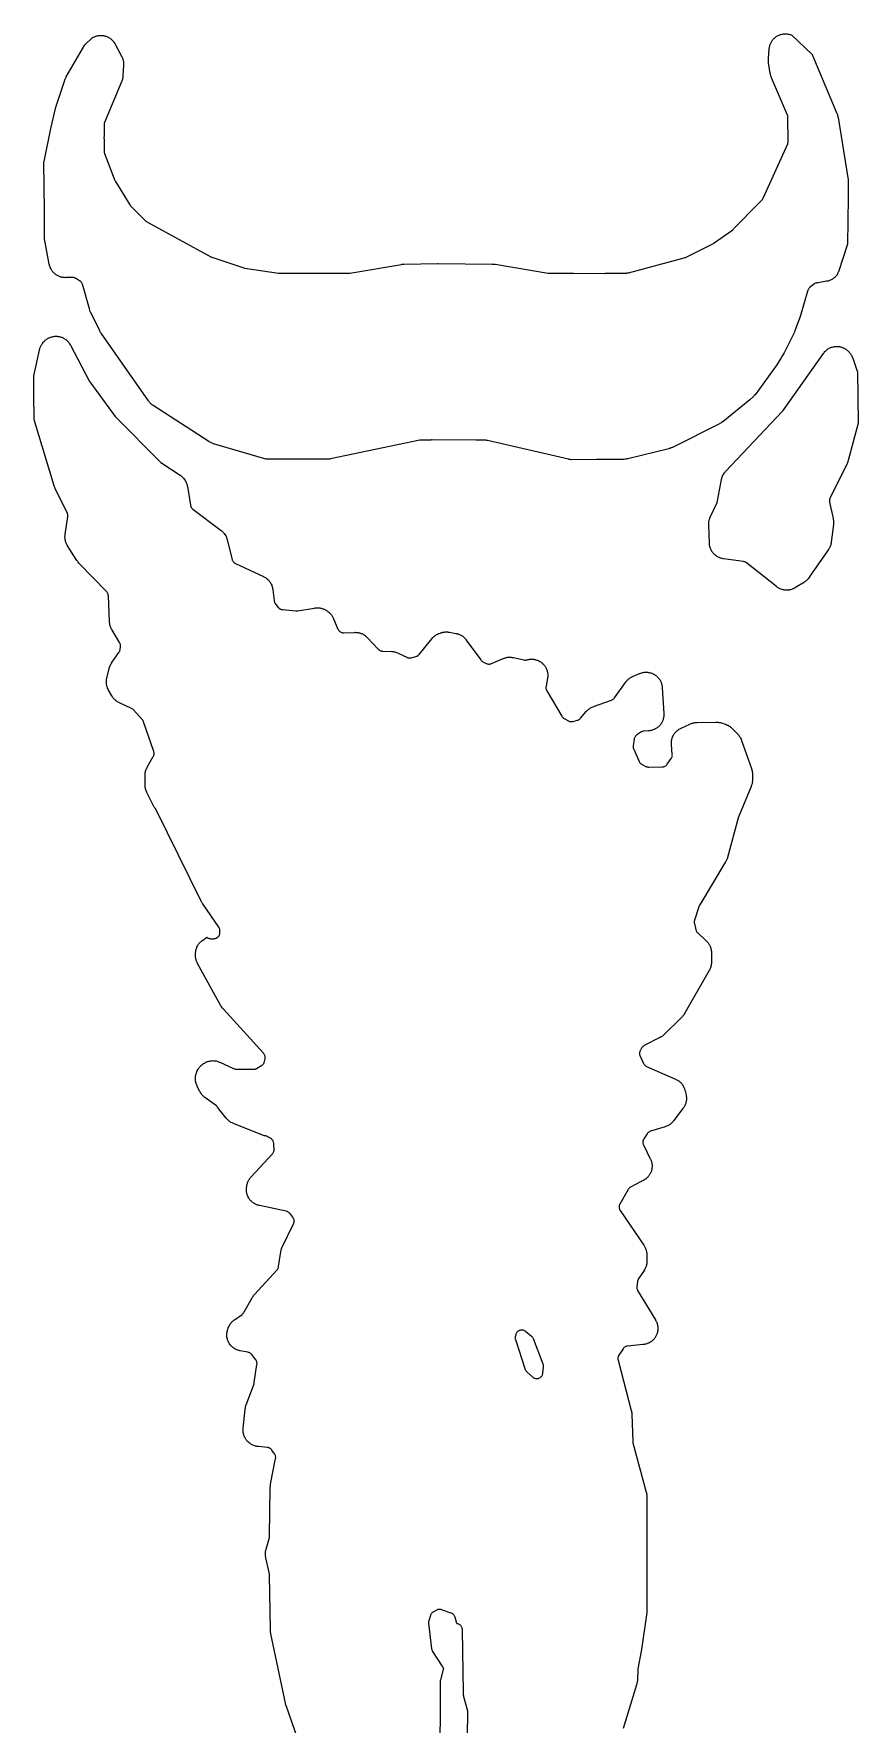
# Model space of a CAD drawing. Header units: millimetres. Extents: x 14 to 182, y 21 to 292.
# Drawn here: x 75.7 to 115.8, y 147.9 to 230.2 of the extents above; entities that cross this region are included whole.
import ezdxf

# ---------------------------------------------------------------- set-up
doc = ezdxf.new("R2010")
doc.units = ezdxf.units.MM
doc.layers.add('CUT', color=7, linetype='CONTINUOUS')

msp = doc.modelspace()

# ---------------------------------------------------------------- linework, layer by layer
at = {"layer": 'CUT'}
for points in [[(79.6329, 229.7027), (79.6553, 229.665), (79.6661, 229.6459), (79.977, 229.0595), (79.9862, 229.0413), (80.0036, 229.0044), (80.0194, 228.9669), (80.0299, 228.9382), (80.0422, 228.8993), (80.0501, 228.8698), (80.0588, 228.83), (80.064, 228.7999), (80.0691, 228.7595), (80.0715, 228.729), (80.0729, 228.6883), (80.0725, 228.6475), (80.0718, 228.6272), (80.0426, 228.1077), (80.0404, 228.0822), (80.0346, 228.0315), (80.026, 227.9811), (80.0174, 227.9438), (80.0031, 227.8948), (79.9861, 227.8466), (79.9768, 227.8228), (79.1429, 225.8345), (79.1327, 225.8062), (79.1253, 225.777), (79.1209, 225.7472), (79.1196, 225.7171), (79.1222, 225.1495), (79.1192, 225.1306), (79.1176, 225.0996), (79.1193, 225.0685), (79.1226, 225.0472), (79.1254, 224.4317), (79.1268, 224.4044), (79.1307, 224.3773), (79.137, 224.3507), (79.1457, 224.3248), (79.6505, 223.0202), (79.6616, 222.995), (79.675, 222.971), (80.372, 221.8413), (80.3918, 221.8129), (80.4147, 221.7871), (81.1608, 221.038), (81.1822, 221.0186), (81.2052, 221.0013), (81.2298, 220.9863), (84.3215, 219.3017), (84.3454, 219.29), (84.3701, 219.2805), (85.9243, 218.7621), (85.9494, 218.7549), (85.9751, 218.7499), (87.6093, 218.5071), (87.6316, 218.5047), (87.6539, 218.5039), (88.4979, 218.5053), (88.5075, 218.5038), (88.5384, 218.5022), (90.0148, 218.5021), (90.0465, 218.5038), (90.0721, 218.5079), (91.0255, 218.5095), (91.0503, 218.5106), (91.0749, 218.5137), (93.5966, 218.9386), (93.613, 218.941), (93.6459, 218.9453), (93.679, 218.9484), (93.7121, 218.9503), (93.7287, 218.9509), (95.3422, 218.982), (95.3489, 218.9821), (95.3657, 218.9822), (95.3724, 218.9821), (98.0096, 218.9545), (98.027, 218.954), (98.0616, 218.9523), (98.0962, 218.9492), (98.1306, 218.9449), (98.1478, 218.9423), (100.7292, 218.5131), (100.7541, 218.51), (100.7791, 218.509), (101.9139, 218.5115), (101.929, 218.5089), (101.9618, 218.507), (103.4747, 218.5008), (103.496, 218.5015), (103.5253, 218.5035), (103.5465, 218.5057), (103.6145, 218.5151), (104.556, 218.5172), (104.5819, 218.5183), (104.6076, 218.5217), (104.6329, 218.5274), (107.351, 219.2553), (107.3795, 219.2644), (107.4069, 219.2764), (108.7735, 219.9555), (108.7946, 219.967), (108.8147, 219.9802), (109.7151, 220.625), (109.7355, 220.6411), (109.7545, 220.6588), (111.0031, 221.9311), (111.1254, 222.0531), (111.1458, 222.0757), (111.1639, 222.1003), (111.1643, 222.101), (111.1676, 222.1054), (111.1816, 222.128), (111.1935, 222.1517), (112.3847, 224.8079), (112.3963, 224.8381), (112.4046, 224.8695), (112.4095, 224.9015), (112.4109, 224.9338), (112.3988, 226.0833), (112.397, 226.1128), (112.3923, 226.142), (112.3848, 226.1705), (112.3746, 226.1982), (111.5998, 228.0083), (111.5927, 228.0259), (111.5792, 228.0614), (111.5673, 228.0974), (111.5595, 228.1247), (111.5506, 228.1616), (111.5433, 228.1988), (111.5401, 228.2175), (111.4591, 228.7477), (111.456, 228.7733), (111.4511, 228.8246), (111.4492, 228.8761), (111.4503, 228.9277), (111.4516, 228.9534), (111.4876, 229.4153), (111.4898, 229.4369), (111.4953, 229.4799), (111.5028, 229.5227), (111.51, 229.5544), (111.5216, 229.5962), (111.5318, 229.6271), (111.5474, 229.6676), (111.5605, 229.6974), (111.58, 229.7362), (111.5959, 229.7645), (111.619, 229.8013), (111.6376, 229.828), (111.6641, 229.8623), (111.6851, 229.8871), (111.7148, 229.9188), (111.7382, 229.9414), (111.7708, 229.97), (111.7963, 229.9903), (111.8315, 230.0157), (111.8587, 230.0334), (111.8962, 230.0552), (111.9251, 230.0702), (111.9645, 230.0884), (111.9947, 230.1005), (112.0357, 230.1148), (112.0669, 230.124), (112.1091, 230.1342), (112.141, 230.1404), (112.184, 230.1465), (112.2163, 230.1495), (112.2597, 230.1515), (112.2922, 230.1514), (112.3356, 230.1492), (112.3679, 230.1459), (112.4109, 230.1395), (112.4428, 230.1332), (112.4849, 230.1227), (112.516, 230.1133), (112.5569, 230.0988), (112.5916, 230.0846), (113.572, 229.1391), (113.5759, 229.1339), (113.5796, 229.127), (113.5969, 229.0905), (113.6051, 229.072), (114.7799, 226.2761), (114.7894, 226.2515), (114.807, 226.2018), (114.8215, 226.1512), (114.8331, 226.0998), (114.8382, 226.0739), (115.3359, 223.0537), (115.3335, 222.1925), (115.2959, 219.9268), (114.8543, 218.5815), (114.8467, 218.5602), (114.8305, 218.518), (114.8122, 218.4767), (114.7969, 218.4465), (114.7885, 218.4318), (114.7781, 218.4173), (114.7491, 218.3811), (114.726, 218.3552), (114.6935, 218.3222), (114.6678, 218.2988), (114.6321, 218.2693), (114.6042, 218.2486), (114.5656, 218.223), (114.5357, 218.2053), (114.4946, 218.1838), (114.4631, 218.1693), (114.42, 218.1521), (114.3872, 218.1409), (114.3426, 218.1282), (114.2974, 218.1179), (114.2747, 218.1133), (113.871, 218.0424), (113.8626, 218.0405), (113.8602, 218.0406), (113.8291, 218.0407), (113.7983, 218.0375), (113.7679, 218.0312), (113.7383, 218.0218), (113.7099, 218.0093), (113.6829, 217.994), (113.6576, 217.976), (113.4714, 217.8281), (113.4484, 217.8078), (113.4276, 217.7854), (113.4092, 217.7609), (113.3934, 217.7346), (113.3803, 217.7069), (113.3702, 217.678), (113.0101, 216.4561), (112.9563, 216.31), (112.897, 216.1488), (112.733, 215.7034), (112.7101, 215.6412), (112.2159, 214.6344), (112.1064, 214.4577), (112.0625, 214.387), (112.0331, 214.3394), (111.8564, 214.0544), (110.8035, 212.6005), (110.7614, 212.5596), (110.7347, 212.5336), (110.7173, 212.5167), (110.5446, 212.3489), (109.2244, 211.2861), (109.2055, 211.2717), (109.1669, 211.2438), (109.1268, 211.218), (109.0854, 211.1944), (109.0644, 211.1832), (106.7866, 210.0378), (106.7636, 210.0271), (106.7172, 210.0069), (106.6697, 209.9894), (106.6212, 209.9746), (106.5968, 209.9679), (104.5994, 209.4779), (104.5738, 209.4724), (104.5224, 209.4629), (104.4705, 209.4564), (104.4183, 209.453), (104.3921, 209.452), (103.4775, 209.4449), (103.4425, 209.4447), (103.3508, 209.4443), (103.075, 209.4429), (101.8502, 209.4367), (101.8022, 209.442), (101.75, 209.4509), (101.724, 209.4561), (97.7734, 210.372), (97.7404, 210.3778), (97.707, 210.3798), (97.2429, 210.3819), (97.2414, 210.3822), (97.2099, 210.384), (95.0917, 210.3981), (95.06, 210.3967), (95.0292, 210.392), (94.5526, 210.3941), (94.5209, 210.3926), (94.4895, 210.3877), (90.1329, 209.472), (90.11, 209.4678), (90.0642, 209.4606), (90.0279, 209.4568), (89.9184, 209.4568), (89.5446, 209.457), (89.2962, 209.457), (87.0707, 209.4578), (87.0451, 209.4615), (87.003, 209.4696), (86.9614, 209.4796), (86.9407, 209.4852), (84.4418, 210.2173), (84.421, 210.224), (84.3799, 210.2382), (84.3395, 210.2544), (84.3098, 210.268), (84.2712, 210.2881), (84.2336, 210.31), (84.215, 210.3214), (81.5162, 212.072), (81.4983, 212.0843), (81.4632, 212.1096), (81.4293, 212.1365), (81.4049, 212.1579), (81.3737, 212.1881), (81.3515, 212.2117), (81.3233, 212.2447), (81.2968, 212.2789), (81.284, 212.2964), (78.9823, 215.5898), (78.973, 215.6037), (78.955, 215.6316), (78.938, 215.6602), (78.9221, 215.6894), (78.9144, 215.7042), (78.4739, 216.5889), (78.465, 216.6079), (78.448, 216.6463), (78.4329, 216.6855), (78.4261, 216.7058), (78.4066, 216.7695), (78.0684, 217.9674), (78.0593, 217.9946), (78.0476, 218.0208), (78.0335, 218.0458), (78.017, 218.0693), (77.9984, 218.0912), (77.9778, 218.1111), (77.9554, 218.129), (77.9314, 218.1447), (77.7321, 218.2615), (77.7069, 218.2747), (77.6805, 218.2855), (77.6533, 218.2937), (77.6254, 218.2993), (77.5972, 218.3023), (77.5687, 218.3025), (77.2762, 218.2912), (77.2548, 218.2908), (77.212, 218.2912), (77.1693, 218.2936), (77.1374, 218.297), (77.0951, 218.3034), (77.0637, 218.3098), (77.0222, 218.3202), (76.9915, 218.3295), (76.9512, 218.3439), (76.9215, 218.356), (76.8827, 218.3741), (76.8544, 218.3891), (76.8175, 218.4108), (76.7907, 218.4283), (76.756, 218.4535), (76.731, 218.4735), (76.6989, 218.5018), (76.6759, 218.5241), (76.6466, 218.5553), (76.6258, 218.5797), (76.5996, 218.6136), (76.5812, 218.6399), (76.5584, 218.676), (76.5426, 218.7039), (76.5233, 218.7421), (76.5102, 218.7714), (76.4947, 218.8113), (76.4844, 218.8417), (76.4727, 218.8828), (76.463, 218.9245), (76.4586, 218.9454), (76.232, 220.1747), (76.2265, 220.6827), (76.217, 221.5654), (76.1922, 223.8805), (76.1983, 223.9203), (76.2023, 223.9424), (76.5305, 225.5471), (76.7707, 226.5831), (77.2116, 227.892), (77.2194, 227.9132), (77.2359, 227.9551), (77.2429, 227.9707), (77.2801, 228.0455), (77.2859, 228.056), (78.1934, 229.6212), (78.5473, 229.9569), (78.5925, 229.9804), (78.6122, 229.9901), (78.6521, 230.0084), (78.6928, 230.0247), (78.7239, 230.0355), (78.7661, 230.0478), (78.7981, 230.0554), (78.8412, 230.0635), (78.8738, 230.068), (78.9176, 230.0719), (78.9504, 230.0732), (78.9944, 230.0728), (79.0272, 230.0709), (79.0709, 230.0662), (79.1034, 230.0612), (79.1464, 230.0522), (79.1782, 230.044), (79.2201, 230.0309), (79.251, 230.0196), (79.2915, 230.0025), (79.3211, 229.9883), (79.3597, 229.9673), (79.3878, 229.9502), (79.4242, 229.9256), (79.4505, 229.9059), (79.4843, 229.8778), (79.5086, 229.8556), (79.5395, 229.8244), (79.5615, 229.7999), (79.5892, 229.7659), (79.6087, 229.7394)], [(114.6682, 214.9392), (114.7012, 214.943), (114.7455, 214.9459), (114.7787, 214.9464), (114.8231, 214.945), (114.8562, 214.9422), (114.9002, 214.9364), (114.9329, 214.9304), (114.9761, 214.9202), (115.008, 214.911), (115.05, 214.8967), (115.0809, 214.8844), (115.1213, 214.8659), (115.1508, 214.8507), (115.1892, 214.8283), (115.2171, 214.8102), (115.253, 214.7842), (115.279, 214.7635), (115.3122, 214.7341), (115.344, 214.7031), (115.3595, 214.6872), (115.3715, 214.6742), (115.3869, 214.6567), (115.4167, 214.621), (115.4447, 214.5837), (115.4642, 214.5548), (115.4882, 214.5148), (115.5046, 214.484), (115.5243, 214.4418), (115.5418, 214.3986), (115.55, 214.3768), (115.7707, 213.7396), (115.7748, 213.7266), (115.8163, 211.2274), (115.8121, 211.2104), (115.3249, 209.3914), (115.3187, 209.3703), (115.3053, 209.3286), (115.2899, 209.2876), (115.2725, 209.2474), (115.2634, 209.2275), (114.4517, 207.5753), (114.4403, 207.549), (114.4315, 207.5218), (114.4253, 207.4939), (114.4218, 207.4655), (114.421, 207.4369), (114.423, 207.4083), (114.4276, 207.3801), (114.6002, 206.5761), (114.6048, 206.5513), (114.6125, 206.5017), (114.6175, 206.4516), (114.6192, 206.4139), (114.6185, 206.3636), (114.6151, 206.3135), (114.6127, 206.2884), (114.5059, 205.4339), (114.5027, 205.4126), (114.4953, 205.3701), (114.4859, 205.328), (114.4773, 205.2969), (114.4639, 205.2559), (114.4524, 205.2257), (114.4351, 205.1861), (114.4208, 205.1572), (114.3998, 205.1195), (114.3771, 205.0828), (114.3652, 205.0648), (113.4371, 203.7195), (113.4239, 203.7014), (113.3966, 203.6657), (113.3675, 203.6314), (113.3445, 203.6069), (113.3121, 203.5757), (113.2867, 203.5536), (113.2514, 203.5258), (113.2148, 203.4998), (113.1961, 203.4872), (112.7717, 203.2169), (112.7526, 203.2054), (112.7138, 203.1833), (112.674, 203.1632), (112.6434, 203.1496), (112.6018, 203.1336), (112.5701, 203.1231), (112.5271, 203.1112), (112.4944, 203.1039), (112.4505, 203.0963), (112.4173, 203.0923), (112.3728, 203.0892), (112.3394, 203.0884), (112.2948, 203.0897), (112.2614, 203.0923), (112.2172, 203.098), (112.1827, 203.1041), (112.1423, 203.1133), (112.1118, 203.1217), (112.0731, 203.1343), (112.0455, 203.1447), (112.0088, 203.1604), (111.9819, 203.1733), (111.9467, 203.1922), (111.921, 203.2075), (111.8877, 203.2294), (111.8554, 203.2527), (111.8395, 203.2648), (110.3839, 204.4181), (110.358, 204.4365), (110.3304, 204.452), (110.3012, 204.4645), (110.2709, 204.4739), (110.2398, 204.48), (109.2636, 204.6188), (109.2416, 204.6225), (109.1977, 204.631), (109.1543, 204.6416), (109.1222, 204.6512), (109.08, 204.6661), (109.049, 204.6789), (109.0086, 204.6979), (108.979, 204.7136), (108.9406, 204.7366), (108.9128, 204.7552), (108.8769, 204.7818), (108.851, 204.8031), (108.8179, 204.8331), (108.7943, 204.8569), (108.7644, 204.8901), (108.7432, 204.916), (108.7167, 204.9521), (108.6982, 204.98), (108.6754, 205.0185), (108.6598, 205.0481), (108.641, 205.0886), (108.6284, 205.1197), (108.6136, 205.1619), (108.6042, 205.194), (108.5937, 205.2375), (108.5875, 205.2704), (108.5814, 205.3147), (108.5774, 205.3592), (108.5761, 205.3815), (108.5428, 206.2629), (108.5425, 206.284), (108.5429, 206.3262), (108.5453, 206.3684), (108.5485, 206.3999), (108.5549, 206.4416), (108.5611, 206.4726), (108.5713, 206.5136), (108.5803, 206.5439), (108.5943, 206.5838), (108.6102, 206.6229), (108.6186, 206.6423), (108.9501, 207.3616), (108.9594, 207.3843), (108.9669, 207.4078), (108.9724, 207.4317), (109.1679, 208.4717), (109.1724, 208.4927), (109.1823, 208.5343), (109.1941, 208.5754), (109.2045, 208.6058), (109.2202, 208.6456), (109.2334, 208.6748), (109.2528, 208.713), (109.2687, 208.7408), (109.2917, 208.7769), (109.3101, 208.8031), (109.3364, 208.8369), (109.3643, 208.8694), (109.3786, 208.8853), (112.1153, 211.7834), (112.1291, 211.7991), (112.1472, 211.8212), (112.1599, 211.8378), (114.1261, 214.6066), (114.1394, 214.6244), (114.1668, 214.6593), (114.1959, 214.6927), (114.219, 214.7167), (114.2513, 214.7471), (114.2765, 214.7687), (114.3117, 214.7958), (114.339, 214.8148), (114.3766, 214.8384), (114.4056, 214.8546), (114.4454, 214.8743), (114.4759, 214.8875), (114.5174, 214.9032), (114.549, 214.9134), (114.5919, 214.9249), (114.6244, 214.932)], [(100.0003, 164.8015), (100.0252, 164.7854), (100.0515, 164.7718), (100.079, 164.7609), (100.1075, 164.7528), (100.1367, 164.7475), (100.1662, 164.7451), (100.1958, 164.7457), (100.2252, 164.7492), (100.2542, 164.7555), (100.2823, 164.7647), (100.3095, 164.7766), (100.3353, 164.7911), (100.3595, 164.8081), (100.382, 164.8274), (100.4025, 164.8488), (100.4207, 164.8721), (100.4366, 164.8971), (100.4499, 164.9236), (100.4605, 164.9512), (100.4684, 164.9798), (100.4734, 165.009), (100.509, 165.3036), (100.5111, 165.3329), (100.5103, 165.3623), (100.5066, 165.3914), (100.5002, 165.4201), (100.4909, 165.448), (100.0152, 166.6768), (100.0025, 166.7051), (99.9869, 166.732), (99.9686, 166.7571), (99.9479, 166.7802), (99.9249, 166.801), (99.6341, 167.0379), (99.6101, 167.0555), (99.5846, 167.0706), (99.5577, 167.0832), (99.5296, 167.093), (99.5007, 167.1), (99.4713, 167.1041), (99.4416, 167.1053), (99.412, 167.1035), (99.3826, 167.0988), (99.3539, 167.0913), (99.3261, 167.0809), (99.2994, 167.0678), (99.2742, 167.0522), (99.2506, 167.0341), (99.2289, 167.0138), (99.2093, 166.9914), (99.1921, 166.9672), (99.1773, 166.9415), (99.1651, 166.9144), (99.1557, 166.8862), (99.1363, 166.8167), (99.1297, 166.7879), (99.126, 166.7587), (99.1252, 166.7292), (99.1273, 166.6998), (99.1323, 166.6707), (99.1401, 166.6422), (99.6157, 165.1936), (99.6273, 165.164), (99.6419, 165.1357), (99.6594, 165.1091), (99.6796, 165.0845), (99.7024, 165.0622), (99.9771, 164.82)]]:
    msp.add_lwpolyline(points, close=True, dxfattribs=at)
for points in [[(88.8608, 146.3096), (87.9833, 148.8428), (87.9749, 148.8699), (87.9559, 148.9383), (87.9492, 148.9659), (87.2407, 152.3358), (87.2278, 152.4474), (87.2263, 152.46), (87.224, 152.4797), (87.219, 152.5231), (87.1779, 155.1907), (87.1759, 155.2216), (87.1706, 155.2521), (86.9939, 156.035), (86.9895, 156.0571), (86.9818, 156.1014), (86.9763, 156.146), (86.9739, 156.1796), (86.9729, 156.2246), (86.9738, 156.2583), (86.9773, 156.3031), (86.9816, 156.3365), (86.9896, 156.3808), (86.9998, 156.4246), (87.0054, 156.4464), (87.1669, 157.0123), (87.1731, 157.0379), (87.1769, 157.0641), (87.1784, 157.0904), (87.2112, 159.4499), (87.2119, 159.4697), (87.2142, 159.5094), (87.2182, 159.5489), (87.224, 159.5882), (87.2274, 159.6078), (87.4686, 160.8584), (87.4728, 160.8884), (87.474, 160.9187), (87.4721, 160.9489), (87.4672, 160.9787), (87.4593, 161.008), (87.4485, 161.0363), (87.4349, 161.0633), (87.4187, 161.0888), (87.2896, 161.2708), (87.2718, 161.2934), (87.252, 161.3143), (87.2302, 161.3331), (87.2067, 161.3498), (87.1818, 161.3641), (87.1555, 161.376), (87.1283, 161.3853), (87.1003, 161.392), (87.0718, 161.396), (86.6325, 161.4355), (86.6094, 161.4381), (86.5633, 161.4447), (86.5176, 161.4536), (86.4838, 161.4621), (86.4393, 161.4757), (86.4065, 161.4876), (86.3636, 161.5058), (86.3322, 161.521), (86.2915, 161.5435), (86.2618, 161.5619), (86.2236, 161.5884), (86.1868, 161.6169), (86.1688, 161.6317), (86.166, 161.6341), (86.1498, 161.6487), (86.1183, 161.6786), (86.0883, 161.71), (86.0669, 161.7346), (86.04, 161.7688), (86.0212, 161.7953), (85.9977, 161.8319), (85.9815, 161.8601), (85.9617, 161.8988), (85.9482, 161.9285), (85.9322, 161.9689), (85.9217, 161.9998), (85.9097, 162.0415), (85.9022, 162.0732), (85.8943, 162.116), (85.8899, 162.1482), (85.8862, 162.1916), (85.8849, 162.2241), (85.8854, 162.2676), (85.8879, 162.311), (85.8897, 162.3326), (85.9893, 163.2628), (85.9917, 163.2813), (85.9972, 163.3182), (86.0042, 163.3549), (86.0106, 163.3821), (86.0207, 163.418), (86.0322, 163.4535), (86.0383, 163.4712), (86.418, 164.4935), (86.4274, 164.5236), (86.4336, 164.5545), (86.563, 165.4377), (86.5659, 165.4679), (86.5657, 165.4982), (86.5625, 165.5284), (86.5562, 165.558), (86.5469, 165.5869), (86.5348, 165.6147), (86.52, 165.6412), (86.5025, 165.666), (86.3049, 165.9187), (86.2845, 165.9422), (86.2617, 165.9635), (86.2368, 165.9823), (86.2101, 165.9984), (86.1818, 166.0117), (86.1524, 166.0219), (86.122, 166.0291), (85.7523, 166.0959), (85.7312, 166.1003), (85.6893, 166.11), (85.6478, 166.1216), (85.6172, 166.1318), (85.5771, 166.1474), (85.5477, 166.1605), (85.5092, 166.1799), (85.4811, 166.1957), (85.4447, 166.2187), (85.4183, 166.2371), (85.3842, 166.2634), (85.3596, 166.2843), (85.3282, 166.3138), (85.3058, 166.3369), (85.2773, 166.3692), (85.2572, 166.3944), (85.232, 166.4293), (85.2144, 166.4563), (85.1926, 166.4934), (85.1776, 166.522), (85.1595, 166.561), (85.1473, 166.5909), (85.133, 166.6315), (85.1237, 166.6624), (85.1134, 166.7042), (85.1071, 166.7358), (85.1008, 166.7784), (85.0976, 166.8105), (85.0953, 166.8534), (85.0952, 166.8857), (85.0971, 166.9287), (85.1, 166.9608), (85.106, 167.0034), (85.112, 167.0351), (85.122, 167.077), (85.1341, 167.1183), (85.1406, 167.1388), (85.1608, 167.1977), (85.169, 167.2196), (85.1864, 167.2628), (85.206, 167.3051), (85.2223, 167.3359), (85.2462, 167.3759), (85.2656, 167.4049), (85.2935, 167.4423), (85.3158, 167.4691), (85.3474, 167.5033), (85.3724, 167.5277), (85.4073, 167.5585), (85.4438, 167.5874), (85.4625, 167.6014), (85.8406, 167.8704), (85.8662, 167.8908), (85.8895, 167.9139), (85.9101, 167.9394), (85.9278, 167.967), (86.33, 168.6776), (86.3432, 168.6993), (86.3706, 168.742), (86.4004, 168.7831), (86.4325, 168.8224), (86.4491, 168.8416), (87.5399, 170.0339), (87.559, 170.0569), (87.5756, 170.0818), (87.5898, 170.1082), (87.6012, 170.1358), (87.6098, 170.1645), (87.6155, 170.1938), (87.7187, 170.9143), (87.7227, 170.9375), (87.7317, 170.9836), (87.7432, 171.0292), (87.7536, 171.0628), (87.7698, 171.107), (87.7883, 171.1502), (87.7981, 171.1716), (88.3384, 172.2735), (88.3504, 172.3014), (88.3595, 172.3305), (88.3656, 172.3603), (88.3687, 172.3906), (88.3687, 172.421), (88.3655, 172.4513), (88.3594, 172.4811), (88.3502, 172.5101), (88.3382, 172.5381), (88.3234, 172.5646), (88.306, 172.5896), (88.1537, 172.7856), (88.1339, 172.8086), (88.1118, 172.8296), (88.0877, 172.8481), (88.0619, 172.8642), (88.0346, 172.8775), (88.0061, 172.888), (87.9766, 172.8956), (86.6915, 173.1571), (86.6705, 173.1619), (86.6289, 173.1725), (86.5877, 173.1851), (86.5574, 173.1959), (86.5176, 173.2124), (86.4885, 173.2261), (86.4505, 173.2462), (86.4228, 173.2627), (86.3869, 173.2864), (86.3608, 173.3054), (86.3274, 173.3324), (86.3033, 173.3538), (86.2725, 173.3839), (86.2506, 173.4076), (86.2229, 173.4404), (86.2033, 173.466), (86.1788, 173.5014), (86.1618, 173.5288), (86.1408, 173.5663), (86.1265, 173.5952), (86.1092, 173.6346), (86.0977, 173.6647), (86.0842, 173.7056), (86.0756, 173.7366), (86.0662, 173.7786), (86.0606, 173.8103), (86.0551, 173.853), (86.0526, 173.8851), (86.0513, 173.9281), (86.0518, 173.9603), (86.0546, 174.0033), (86.0594, 174.046), (86.0623, 174.0673), (86.0729, 174.1327), (86.077, 174.1543), (86.086, 174.1971), (86.0972, 174.2395), (86.1071, 174.2708), (86.1224, 174.3119), (86.1353, 174.3421), (86.1544, 174.3815), (86.1702, 174.4103), (86.1931, 174.4476), (86.2116, 174.4747), (86.238, 174.5097), (86.2661, 174.5433), (86.2806, 174.5597), (87.3166, 175.6831), (87.3361, 175.7065), (87.3531, 175.7318), (87.3674, 175.7587), (87.379, 175.7869), (87.3876, 175.8161), (87.3933, 175.846), (87.3959, 175.8764), (87.3953, 175.9068), (87.3829, 176.0893), (87.3829, 176.1088), (87.3813, 176.1382), (87.3783, 176.1575), (87.3761, 176.1906), (87.3724, 176.221), (87.3657, 176.2509), (87.356, 176.28), (87.3433, 176.3079), (87.3279, 176.3344), (87.3098, 176.3592), (87.2893, 176.382), (87.2666, 176.4026), (87.2419, 176.4207), (87.2155, 176.4363), (87.1876, 176.449), (87.1487, 176.4645), (87.1454, 176.4678), (87.1232, 176.4877), (87.0991, 176.5053), (87.0733, 176.5205), (87.0462, 176.533), (87.018, 176.5427), (86.9889, 176.5496), (86.9593, 176.5536), (86.9155, 176.5573), (85.4139, 177.1546), (85.3919, 177.164), (85.3486, 177.184), (85.3063, 177.2062), (85.2756, 177.2246), (85.2359, 177.2512), (85.2073, 177.2727), (85.1707, 177.3033), (85.1446, 177.3277), (85.1114, 177.3621), (85.0801, 177.3981), (85.065, 177.4166), (84.6479, 177.9527), (84.6299, 177.9737), (84.6101, 177.993), (84.5885, 178.0104), (84.0336, 178.4174), (84.0171, 178.4301), (83.9846, 178.4564), (83.9533, 178.4841), (83.9309, 178.5059), (83.9024, 178.5365), (83.8821, 178.5603), (83.8565, 178.5933), (83.8385, 178.6189), (83.816, 178.6542), (83.7953, 178.6904), (83.7853, 178.7088), (83.6587, 178.9561), (83.6486, 178.9769), (83.6297, 179.019), (83.613, 179.0621), (83.6021, 179.095), (83.5899, 179.1396), (83.5824, 179.1734), (83.5749, 179.219), (83.5709, 179.2533), (83.568, 179.2995), (83.5677, 179.3341), (83.5695, 179.3803), (83.5727, 179.4147), (83.5793, 179.4605), (83.5882, 179.5058), (83.5933, 179.5284), (83.6018, 179.5625), (83.6073, 179.5824), (83.6191, 179.6217), (83.6328, 179.6606), (83.6443, 179.6892), (83.6614, 179.7266), (83.6755, 179.754), (83.696, 179.7897), (83.7125, 179.8157), (83.7361, 179.8494), (83.755, 179.8738), (83.7816, 179.9052), (83.8026, 179.9278), (83.832, 179.9566), (83.8626, 179.984), (83.8783, 179.9974), (83.912, 180.025), (83.93, 180.0389), (83.9668, 180.0659), (84.0048, 180.091), (84.0342, 180.1083), (84.0746, 180.1294), (84.1056, 180.1437), (84.1479, 180.1606), (84.1802, 180.1717), (84.224, 180.1842), (84.2573, 180.192), (84.3021, 180.2), (84.336, 180.2044), (84.3815, 180.2078), (84.4156, 180.2087), (84.4611, 180.2076), (84.4952, 180.205), (84.5404, 180.1993), (84.574, 180.1932), (84.6184, 180.183), (84.6512, 180.1736), (84.6943, 180.1589), (84.7367, 180.142), (84.7576, 180.133), (85.423, 179.8276), (85.4519, 179.8161), (85.4818, 179.8077), (85.5125, 179.8024), (85.5435, 179.8003), (86.3878, 179.7873), (86.4151, 179.7881), (86.4423, 179.7914), (86.469, 179.7972), (86.4951, 179.8053), (86.5203, 179.8158), (86.5444, 179.8286), (86.7842, 179.9695), (86.8099, 179.9864), (86.8338, 180.0059), (86.8555, 180.0278), (86.8749, 180.0518), (86.8917, 180.0776), (86.9058, 180.1051), (86.917, 180.1338), (86.9251, 180.1635), (86.9559, 180.3028), (86.9607, 180.3312), (86.9628, 180.3598), (86.9621, 180.3886), (86.9588, 180.4171), (86.9526, 180.4452), (86.9439, 180.4725), (86.9325, 180.4989), (86.9187, 180.5241), (86.9025, 180.5479), (86.8842, 180.57), (84.9272, 182.7075), (84.9098, 182.7277), (84.8762, 182.7691), (84.8451, 182.8124), (84.8166, 182.8575), (84.8031, 182.8805), (83.6741, 184.9272), (83.6646, 184.9455), (83.6463, 184.9825), (83.6298, 185.0203), (83.6187, 185.0492), (83.6057, 185.0884), (83.5973, 185.1181), (83.588, 185.1583), (83.5823, 185.1887), (83.5767, 185.2296), (83.5739, 185.2604), (83.572, 185.3016), (83.572, 185.3428), (83.5725, 185.3635), (83.5761, 185.4404), (83.5777, 185.4629), (83.582, 185.5077), (83.5886, 185.5522), (83.5952, 185.5852), (83.6062, 185.6289), (83.616, 185.6611), (83.6313, 185.7034), (83.6443, 185.7345), (83.6637, 185.7751), (83.6798, 185.8047), (83.7032, 185.8432), (83.7221, 185.8711), (83.7493, 185.907), (83.7709, 185.9328), (83.8015, 185.9658), (83.8256, 185.9894), (83.8593, 186.0192), (83.8944, 186.0473), (83.9123, 186.0609), (84.1218, 186.2117), (84.1327, 186.2034), (84.1555, 186.1876), (84.1797, 186.1739), (84.205, 186.1626), (84.2313, 186.1536), (84.2583, 186.1471), (84.2858, 186.1431), (84.3135, 186.1417), (84.4598, 186.1411), (84.4889, 186.1423), (84.5178, 186.1464), (84.5461, 186.1533), (84.5737, 186.163), (84.6002, 186.1752), (84.6253, 186.19), (84.6489, 186.2071), (84.6708, 186.2264), (84.6906, 186.2478), (84.7083, 186.271), (84.7237, 186.2958), (84.7365, 186.322), (84.7468, 186.3493), (84.7543, 186.3775), (84.7591, 186.4063), (84.7611, 186.4354), (84.7627, 186.5184), (84.7616, 186.5496), (84.7574, 186.5805), (84.7499, 186.6108), (84.7393, 186.6402), (84.7258, 186.6683), (84.7093, 186.6949), (83.9208, 187.8335), (83.903, 187.8613), (83.8611, 187.9325), (83.8454, 187.9616), (81.6336, 192.4406), (81.6184, 192.4676), (81.6006, 192.493), (81.5802, 192.5163), (81.5576, 192.5375), (81.5532, 192.5411), (81.2135, 193.2243), (81.2031, 193.2468), (81.1836, 193.2922), (81.1665, 193.3387), (81.1557, 193.3742), (81.1439, 193.4222), (81.137, 193.4587), (81.1306, 193.5077), (81.1268, 193.5571), (81.1256, 193.5818), (81.1157, 194.0518), (81.1158, 194.0759), (81.1174, 194.1242), (81.1216, 194.1724), (81.1266, 194.2082), (81.1359, 194.2556), (81.1448, 194.2907), (81.1592, 194.3369), (81.1717, 194.3708), (81.191, 194.4151), (81.2125, 194.4584), (81.2239, 194.4797), (81.5179, 194.9977), (81.5307, 195.0228), (81.541, 195.0491), (81.5488, 195.0762), (81.5541, 195.1039), (81.5567, 195.132), (81.5566, 195.1602), (81.554, 195.1883), (81.5487, 195.216), (81.5408, 195.2431), (81.0432, 196.6942), (81.0319, 196.7223), (81.0179, 196.7492), (81.0012, 196.7745), (80.982, 196.798), (80.5609, 197.2642), (80.5397, 197.2855), (80.5164, 197.3045), (80.4914, 197.3211), (80.4648, 197.3351), (79.868, 197.6127), (79.8472, 197.6231), (79.8062, 197.6448), (79.7664, 197.6686), (79.7375, 197.6879), (79.7003, 197.7157), (79.6736, 197.7379), (79.6395, 197.7694), (79.6152, 197.7942), (79.5845, 197.8291), (79.5629, 197.8563), (79.5359, 197.8941), (79.511, 197.9332), (79.499, 197.9531), (79.3437, 198.2268), (79.3337, 198.2454), (79.3145, 198.2832), (79.2972, 198.3218), (79.2856, 198.3513), (79.272, 198.3913), (79.2632, 198.4218), (79.2534, 198.4629), (79.2475, 198.4941), (79.2416, 198.536), (79.2386, 198.5675), (79.2367, 198.6098), (79.2368, 198.6415), (79.2388, 198.6838), (79.2418, 198.7153), (79.2478, 198.7572), (79.2558, 198.7988), (79.2603, 198.8194), (79.3722, 199.2838), (79.3777, 199.3046), (79.3898, 199.3459), (79.4038, 199.3865), (79.4157, 199.4164), (79.4336, 199.4556), (79.4483, 199.4842), (79.4698, 199.5215), (79.493, 199.5576), (79.5051, 199.5754), (79.8464, 200.0546), (79.8621, 200.0791), (79.8754, 200.105), (79.8861, 200.1321), (79.8941, 200.1601), (79.8994, 200.1887), (79.9209, 200.3492), (79.9234, 200.378), (79.923, 200.4068), (79.9199, 200.4355), (79.9141, 200.4638), (79.9056, 200.4914), (79.8945, 200.518), (79.8808, 200.5434), (79.5025, 201.174), (79.4915, 201.1935), (79.4703, 201.2331), (79.4512, 201.2737), (79.4384, 201.3048), (79.4234, 201.347), (79.4138, 201.3792), (79.403, 201.4228), (79.3967, 201.4558), (79.3903, 201.5002), (79.3863, 201.5449), (79.3848, 201.5673), (79.3332, 202.8091), (79.3303, 202.84), (79.3243, 202.8705), (79.3151, 202.9001), (79.3029, 202.9287), (79.2878, 202.9558), (79.27, 202.9813), (79.2496, 203.0047), (77.9104, 204.3964), (77.8953, 204.4128), (77.8659, 204.4465), (77.8383, 204.4817), (77.8124, 204.5181), (77.8, 204.5366), (77.349, 205.2441), (77.3371, 205.264), (77.3142, 205.3044), (77.2934, 205.3459), (77.2794, 205.3777), (77.2631, 205.4211), (77.2525, 205.4542), (77.2406, 205.4991), (77.2335, 205.5331), (77.2264, 205.579), (77.2228, 205.6136), (77.2204, 205.6599), (77.2204, 205.6947), (77.2228, 205.741), (77.2276, 205.7872), (77.2306, 205.8102), (77.362, 206.6516), (77.3651, 206.6817), (77.3653, 206.712), (77.3623, 206.7422), (77.3563, 206.7719), (77.3474, 206.8008), (77.3356, 206.8287), (76.7473, 208.0427), (76.74, 208.0587), (76.7258, 208.0911), (76.713, 208.1239), (76.7014, 208.1573), (76.696, 208.1741), (75.7425, 211.3208), (75.7368, 211.3416), (75.7262, 211.3834), (75.7177, 211.4257), (75.7152, 211.4424), (75.7088, 212.56), (75.7087, 212.5772), (75.7075, 212.7839), (75.7044, 213.3271), (75.7036, 213.4569), (75.7093, 213.4931), (75.7136, 213.5168), (75.977, 214.7621), (75.9817, 214.7823), (75.9922, 214.8224), (76.0045, 214.862), (76.015, 214.8912), (76.0309, 214.9295), (76.0441, 214.9576), (76.0634, 214.9943), (76.0844, 215.03), (76.0953, 215.0476), (76.1135, 215.0756), (76.1261, 215.094), (76.1522, 215.1301), (76.1801, 215.1648), (76.2023, 215.1898), (76.2334, 215.2216), (76.258, 215.2443), (76.2921, 215.2729), (76.3188, 215.293), (76.3556, 215.318), (76.3841, 215.3354), (76.4232, 215.3567), (76.4533, 215.3712), (76.4943, 215.3885), (76.5257, 215.4), (76.5683, 215.4132), (76.6006, 215.4214), (76.6442, 215.4303), (76.6772, 215.4354), (76.7216, 215.4399), (76.7549, 215.4417), (76.7994, 215.4418), (76.8328, 215.4403), (76.8771, 215.436), (76.9102, 215.4311), (76.9539, 215.4225), (76.9862, 215.4144), (77.0289, 215.4015), (77.0603, 215.3903), (77.1015, 215.3732), (77.1316, 215.3589), (77.1709, 215.3378), (77.1995, 215.3206), (77.2365, 215.2958), (77.2632, 215.2758), (77.2976, 215.2475), (77.3222, 215.2249), (77.3536, 215.1933), (77.3759, 215.1685), (77.404, 215.1339), (77.4237, 215.107), (77.4483, 215.0698), (77.4709, 215.0315), (77.4818, 215.012), (78.4, 213.2658), (78.411, 213.2465), (78.4235, 213.2281), (79.6608, 211.5394), (79.6748, 211.5217), (79.6901, 211.5052), (81.8389, 209.3445), (81.8615, 209.324), (81.886, 209.3059), (82.822, 208.6863), (82.8409, 208.673), (82.878, 208.6456), (82.9137, 208.6163), (82.9393, 208.593), (82.9718, 208.5601), (82.9949, 208.5343), (83.0239, 208.4983), (83.0441, 208.4703), (83.0693, 208.4316), (83.0866, 208.4016), (83.1076, 208.3605), (83.1217, 208.3289), (83.1384, 208.2858), (83.1493, 208.2529), (83.1614, 208.2084), (83.1713, 208.1633), (83.1757, 208.1406), (83.3285, 207.2186), (83.3345, 207.1907), (83.3431, 207.1634), (83.3543, 207.1372), (83.3679, 207.1121), (83.3839, 207.0884), (83.402, 207.0663), (83.4222, 207.0461), (83.4442, 207.0278), (84.8158, 205.9967), (84.8332, 205.983), (84.8672, 205.9547), (84.8998, 205.9247), (84.9231, 205.9011), (84.9527, 205.8681), (84.9735, 205.8423), (84.9996, 205.8065), (85.0179, 205.7788), (85.0403, 205.7406), (85.0557, 205.7112), (85.0744, 205.671), (85.0868, 205.6403), (85.1014, 205.5984), (85.1139, 205.556), (85.1196, 205.5346), (85.3483, 204.5868), (85.3568, 204.558), (85.3682, 204.5302), (85.3822, 204.5037), (85.3988, 204.4787), (85.4179, 204.4555), (85.4391, 204.4343), (85.4624, 204.4154), (85.4874, 204.3989), (85.514, 204.3849), (86.8728, 203.7562), (86.8934, 203.746), (86.934, 203.7246), (86.9736, 203.7012), (87.0022, 203.6821), (87.0392, 203.6547), (87.0657, 203.6328), (87.0997, 203.6018), (87.1239, 203.5774), (87.1545, 203.5431), (87.1761, 203.5162), (87.203, 203.479), (87.2218, 203.4501), (87.2448, 203.4103), (87.2605, 203.3797), (87.2793, 203.3377), (87.2918, 203.3056), (87.3062, 203.262), (87.3153, 203.2288), (87.3253, 203.1839), (87.3329, 203.1386), (87.3361, 203.1158), (87.3972, 202.5878), (87.4023, 202.5575), (87.4105, 202.5279), (87.4216, 202.4993), (87.4356, 202.472), (87.4523, 202.4463), (87.5808, 202.2689), (87.5986, 202.2466), (87.6184, 202.2262), (87.6401, 202.2077), (87.6634, 202.1913), (87.6882, 202.1773), (87.7142, 202.1656), (87.7412, 202.1565), (87.7689, 202.1499), (87.7971, 202.1461), (88.4594, 202.0871), (88.4842, 202.0859), (88.5089, 202.0867), (88.5335, 202.0897), (89.3682, 202.2235), (89.3891, 202.2263), (89.4308, 202.231), (89.4728, 202.2338), (89.5042, 202.2344), (89.5462, 202.2332), (89.5776, 202.2309), (89.6194, 202.2258), (89.6504, 202.2205), (89.6915, 202.2115), (89.7219, 202.2034), (89.7619, 202.1906), (89.7915, 202.1797), (89.8301, 202.1633), (89.8585, 202.1496), (89.8955, 202.1297), (89.9225, 202.1134), (89.9574, 202.0901), (89.9912, 202.0652), (90.0079, 202.0523), (90.052, 202.0165), (90.0686, 202.0023), (90.1011, 201.9732), (90.1321, 201.9425), (90.1543, 201.9184), (90.1822, 201.8849), (90.2019, 201.8588), (90.2264, 201.8227), (90.2435, 201.7948), (90.2645, 201.7565), (90.2835, 201.7173), (90.2926, 201.6974), (90.5043, 201.2015), (90.5175, 201.1744), (90.5335, 201.1487), (90.5519, 201.1247), (90.5726, 201.1028), (90.5954, 201.083), (90.6201, 201.0656), (90.6464, 201.0508), (90.6741, 201.0387), (90.7029, 201.0294), (90.7324, 201.0231), (90.7624, 201.0198), (90.7926, 201.0196), (91.3081, 201.0409), (91.3294, 201.0413), (91.3719, 201.0411), (91.4143, 201.0388), (91.446, 201.0356), (91.488, 201.0294), (91.5192, 201.0232), (91.5605, 201.013), (91.591, 201.0039), (91.6311, 200.9899), (91.6606, 200.978), (91.6992, 200.9602), (91.7275, 200.9456), (91.7643, 200.9243), (91.791, 200.907), (91.8256, 200.8823), (91.8506, 200.8626), (91.8827, 200.8348), (91.9135, 200.8055), (91.9285, 200.7905), (92.4796, 200.2128), (92.5009, 200.1926), (92.524, 200.1746), (92.5487, 200.1589), (92.5749, 200.1457), (92.6022, 200.1351), (92.6305, 200.1273), (92.6593, 200.1222), (92.6885, 200.12), (93.1089, 200.1085), (93.1336, 200.1072), (93.1827, 200.1032), (93.2315, 200.0964), (93.2677, 200.0894), (93.3155, 200.0774), (93.3508, 200.0664), (93.397, 200.0492), (93.4422, 200.0296), (93.4645, 200.0191), (93.8487, 199.826), (93.877, 199.8136), (93.9065, 199.8041), (93.9368, 199.7977), (93.9677, 199.7945), (93.9986, 199.7945), (94.0295, 199.7976), (94.0598, 199.804), (94.2999, 199.8672), (94.3301, 199.8769), (94.3591, 199.8897), (94.3865, 199.9055), (94.4122, 199.9241), (94.4358, 199.9453), (94.4569, 199.9689), (95.0715, 200.7303), (95.0869, 200.7485), (95.1188, 200.784), (95.1525, 200.8177), (95.1791, 200.8416), (95.2162, 200.8716), (95.2451, 200.8925), (95.2852, 200.9184), (95.3162, 200.9362), (95.3587, 200.9577), (95.4024, 200.9769), (95.4245, 200.9859), (95.4843, 201.0085), (95.5037, 201.0154), (95.5429, 201.0282), (95.5827, 201.0392), (95.6128, 201.046), (95.6534, 201.0533), (95.6841, 201.0574), (95.7252, 201.0609), (95.7561, 201.0622), (95.7973, 201.062), (95.8282, 201.0604), (95.8692, 201.0564), (95.9101, 201.0505), (95.9304, 201.0471), (96.2441, 200.9871), (96.2648, 200.9827), (96.3058, 200.9728), (96.3463, 200.9611), (96.3762, 200.9508), (96.4154, 200.9353), (96.4442, 200.9223), (96.4818, 200.9032), (96.5093, 200.8876), (96.545, 200.865), (96.5709, 200.8469), (96.6043, 200.8211), (96.6283, 200.8006), (96.6592, 200.7718), (96.6812, 200.7492), (96.7092, 200.7176), (96.7357, 200.6848), (96.7485, 200.668), (97.4577, 199.6984), (97.4746, 199.6773), (97.4934, 199.6578), (97.5139, 199.6401), (97.5358, 199.6243), (97.5592, 199.6105), (97.7077, 199.5316), (97.7347, 199.519), (97.7628, 199.5091), (97.7917, 199.502), (97.8212, 199.4979), (97.851, 199.4966), (97.8807, 199.4984), (97.9101, 199.503), (97.9389, 199.5106), (97.9668, 199.521), (98.5351, 199.7651), (98.5569, 199.7738), (98.6008, 199.79), (98.6455, 199.804), (98.6796, 199.8126), (98.7255, 199.8218), (98.7602, 199.8269), (98.8069, 199.8313), (98.8419, 199.8327), (98.8888, 199.8322), (98.9238, 199.83), (98.9704, 199.8246), (99.0165, 199.8168), (99.0395, 199.8123), (99.5521, 199.698), (99.5824, 199.6929), (99.613, 199.6908), (99.6438, 199.692), (99.6742, 199.6962), (99.704, 199.7036), (99.7187, 199.708), (99.7511, 199.7161), (99.7949, 199.7247), (99.828, 199.7295), (99.8725, 199.7337), (99.9059, 199.7352), (99.9505, 199.735), (99.9839, 199.7332), (100.0283, 199.7286), (100.0614, 199.7234), (100.1051, 199.7144), (100.1375, 199.7061), (100.1801, 199.6928), (100.2115, 199.6812), (100.2525, 199.6638), (100.2826, 199.6492), (100.3218, 199.6277), (100.3503, 199.6102), (100.3871, 199.585), (100.4138, 199.5648), (100.4479, 199.5361), (100.4724, 199.5133), (100.5035, 199.4813), (100.5256, 199.4562), (100.5535, 199.4213), (100.573, 199.3941), (100.5972, 199.3566), (100.6139, 199.3277), (100.6343, 199.288), (100.6481, 199.2575), (100.6644, 199.216), (100.6751, 199.1843), (100.6873, 199.1413), (100.6948, 199.1087), (100.7026, 199.0648), (100.7068, 199.0316), (100.7103, 198.9871), (100.7112, 198.9537), (100.7102, 198.9091), (100.7078, 198.8757), (100.7024, 198.8314), (100.6948, 198.7874), (100.6905, 198.7655), (100.6852, 198.7419), (100.6823, 198.7275), (100.6263, 198.4045), (100.6227, 198.3746), (100.622, 198.3444), (100.6244, 198.3143), (100.6299, 198.2847), (100.6382, 198.2557), (100.6495, 198.2277), (100.6634, 198.2009), (101.3948, 196.9598), (101.4124, 196.9333), (101.4326, 196.9089), (101.4552, 196.8868), (101.4801, 196.8671), (101.5069, 196.8502), (101.7137, 196.7346), (101.7397, 196.7217), (101.7669, 196.7113), (101.795, 196.7036), (101.8236, 196.6987), (101.8526, 196.6965), (101.8817, 196.6972), (101.9105, 196.7007), (101.9389, 196.707), (102.1553, 196.7659), (102.1837, 196.7752), (102.211, 196.7872), (102.237, 196.802), (102.2615, 196.8192), (102.284, 196.8388), (102.3046, 196.8605), (102.5819, 197.1853), (102.5977, 197.2029), (102.6302, 197.2371), (102.6645, 197.2697), (102.6915, 197.2927), (102.729, 197.3214), (102.7582, 197.3414), (102.7985, 197.3661), (102.8297, 197.383), (102.8724, 197.4032), (102.9161, 197.4213), (102.9382, 197.4297), (103.819, 197.7397), (103.8479, 197.7516), (103.8755, 197.7664), (103.9013, 197.7841), (103.9251, 197.8043), (103.9467, 197.8269), (103.9659, 197.8516), (104.4876, 198.603), (104.4998, 198.6198), (104.5251, 198.6529), (104.552, 198.6848), (104.5731, 198.7077), (104.6028, 198.7369), (104.626, 198.7578), (104.6582, 198.7842), (104.6832, 198.8028), (104.7178, 198.8261), (104.7444, 198.8424), (104.7809, 198.8624), (104.8184, 198.8806), (104.8373, 198.8894), (105.1671, 199.0321), (105.19, 199.0412), (105.2362, 199.0583), (105.2833, 199.0727), (105.319, 199.0817), (105.3674, 199.0909), (105.404, 199.0959), (105.453, 199.0998), (105.4931, 199.1008), (105.54, 199.0995), (105.5742, 199.0968), (105.6183, 199.0911), (105.6511, 199.0852), (105.6944, 199.0752), (105.7264, 199.0661), (105.7686, 199.0518), (105.7996, 199.0396), (105.8401, 199.0212), (105.8697, 199.006), (105.9082, 198.9838), (105.9362, 198.9657), (105.9723, 198.9397), (105.9983, 198.919), (106.0317, 198.8896), (106.0556, 198.8664), (106.0859, 198.8338), (106.1074, 198.8084), (106.1343, 198.773), (106.1532, 198.7455), (106.1765, 198.7077), (106.1926, 198.6785), (106.212, 198.6385), (106.2251, 198.6079), (106.2406, 198.5662), (106.2506, 198.5344), (106.2618, 198.4914), (106.2687, 198.4588), (106.2756, 198.4149), (106.2804, 198.3707), (106.2822, 198.3485), (106.3551, 197.0912), (106.3558, 197.0694), (106.3562, 197.0257), (106.3545, 196.9821), (106.3516, 196.9495), (106.3457, 196.9062), (106.3397, 196.874), (106.3296, 196.8315), (106.3204, 196.8001), (106.3063, 196.7588), (106.2941, 196.7284), (106.276, 196.6886), (106.261, 196.6595), (106.2391, 196.6217), (106.2214, 196.5942), (106.1959, 196.5587), (106.1756, 196.5331), (106.1468, 196.5002), (106.124, 196.4767), (106.0922, 196.4468), (106.0673, 196.4255), (106.0327, 196.3988), (106.0059, 196.3801), (105.9689, 196.3569), (105.9403, 196.3409), (105.9012, 196.3214), (105.8713, 196.3082), (105.8305, 196.2926), (105.7994, 196.2824), (105.7573, 196.2708), (105.7253, 196.2636), (105.6823, 196.2561), (105.6389, 196.2508), (105.6172, 196.2486), (105.3884, 196.2316), (105.3577, 196.2277), (105.3275, 196.2206), (105.2982, 196.2105), (105.2702, 196.1974), (105.2436, 196.1815), (105.045, 196.0483), (105.02, 196.0296), (104.9971, 196.0083), (104.9765, 195.9848), (104.9585, 195.9593), (104.9432, 195.9321), (104.9309, 195.9034), (104.9216, 195.8736), (104.9154, 195.843), (104.8678, 195.5208), (104.865, 195.4923), (104.8649, 195.4638), (104.8675, 195.4353), (104.8728, 195.4072), (104.8807, 195.3798), (104.8912, 195.3532), (105.1612, 194.7568), (105.1745, 194.7307), (105.1904, 194.706), (105.2086, 194.683), (105.229, 194.6618), (105.2514, 194.6428), (105.2755, 194.6261), (105.3011, 194.6117), (105.4883, 194.5188), (105.5147, 194.5072), (105.5421, 194.4983), (105.5702, 194.492), (105.5988, 194.4884), (105.6276, 194.4876), (106.2845, 194.5006), (106.3125, 194.5024), (106.3402, 194.5069), (106.3674, 194.514), (106.3938, 194.5235), (106.4192, 194.5355), (106.4434, 194.5498), (106.4661, 194.5663), (106.4871, 194.5849), (106.5064, 194.6053), (106.5236, 194.6275), (106.7177, 194.9024), (106.7338, 194.9277), (106.7472, 194.9545), (106.7579, 194.9825), (106.7657, 195.0114), (106.7706, 195.041), (106.7726, 195.0709), (106.7715, 195.1009), (106.7306, 195.5805), (106.7292, 195.6034), (106.7277, 195.6493), (106.7285, 195.6952), (106.7308, 195.7295), (106.7363, 195.7751), (106.7421, 195.809), (106.7521, 195.8538), (106.7614, 195.8869), (106.776, 195.9304), (106.7885, 195.9624), (106.8075, 196.0042), (106.8232, 196.0348), (106.8464, 196.0745), (106.8652, 196.1033), (106.8922, 196.1404), (106.9138, 196.1671), (106.9445, 196.2013), (106.9687, 196.2256), (107.0027, 196.2565), (107.0293, 196.2783), (107.0663, 196.3055), (107.095, 196.3245), (107.1345, 196.3478), (107.1752, 196.3691), (107.1958, 196.3792), (107.6243, 196.5762), (107.6453, 196.5852), (107.6879, 196.6022), (107.7312, 196.617), (107.7642, 196.6264), (107.8088, 196.6368), (107.8426, 196.6428), (107.888, 196.6485), (107.9337, 196.6519), (107.9566, 196.653), (108.881, 196.6748), (108.9065, 196.6746), (108.9573, 196.673), (109.008, 196.6684), (109.0457, 196.6629), (109.0955, 196.6526), (109.1446, 196.6396), (109.169, 196.6323), (109.3489, 196.5736), (109.3693, 196.5663), (109.4097, 196.5509), (109.4494, 196.5336), (109.4784, 196.5192), (109.5162, 196.4981), (109.5438, 196.481), (109.5794, 196.4564), (109.6051, 196.4367), (109.6382, 196.4088), (109.6699, 196.3793), (109.6854, 196.3642), (109.9529, 196.0903), (109.9696, 196.0723), (110.0019, 196.0354), (110.0321, 195.9968), (110.0532, 195.9667), (110.079, 195.9251), (110.0967, 195.8929), (110.1178, 195.8486), (110.1366, 195.8034), (110.1453, 195.7804), (110.6213, 194.4238), (110.629, 194.3997), (110.6431, 194.3511), (110.6544, 194.3018), (110.6607, 194.2645), (110.6664, 194.2142), (110.6692, 194.1637), (110.6699, 194.1384), (110.6699, 193.8634), (110.6694, 193.8413), (110.6672, 193.7972), (110.6629, 193.7532), (110.658, 193.7205), (110.6494, 193.6771), (110.6414, 193.645), (110.6285, 193.6027), (110.6136, 193.5612), (110.6057, 193.5405), (110.0191, 192.1254), (110.0123, 192.1076), (110.0039, 192.0828), (109.9983, 192.0646), (109.4613, 190.0916), (109.4554, 190.0716), (109.4426, 190.032), (109.428, 189.9931), (109.4157, 189.9644), (109.3976, 189.9269), (109.3777, 189.8904), (109.3674, 189.8723), (108.1115, 187.793), (108.0959, 187.7637), (108.0837, 187.7329), (107.8546, 187.0467), (107.8471, 187.0203), (107.8421, 186.9933), (107.8395, 186.9659), (107.8395, 186.9385), (107.8419, 186.9111), (107.8469, 186.8841), (107.919, 186.5727), (107.9273, 186.5435), (107.9385, 186.5154), (107.9525, 186.4885), (107.9692, 186.4631), (107.9883, 186.4396), (108.0097, 186.4181), (108.4066, 186.0582), (108.4236, 186.042), (108.4566, 186.0087), (108.4878, 185.9738), (108.5098, 185.9465), (108.5373, 185.9085), (108.5563, 185.879), (108.5797, 185.8383), (108.5956, 185.807), (108.6146, 185.7642), (108.6271, 185.7314), (108.6415, 185.6868), (108.6506, 185.6529), (108.6603, 185.607), (108.6658, 185.5723), (108.6707, 185.5257), (108.6731, 185.4789), (108.6737, 185.4555), (108.6739, 185.0055), (108.6733, 184.9821), (108.6709, 184.9355), (108.6661, 184.889), (108.6606, 184.8544), (108.651, 184.8087), (108.642, 184.7748), (108.6277, 184.7303), (108.6153, 184.6976), (108.5964, 184.6549), (108.5754, 184.6132), (108.5643, 184.5926), (107.3549, 182.4766), (107.3441, 182.4586), (107.3217, 182.4233), (107.2986, 182.3905), (107.2885, 182.3797), (107.2752, 182.3654), (107.2544, 182.343), (107.144, 182.2245), (106.3806, 181.4805), (106.3638, 181.465), (106.3296, 181.4348), (106.2938, 181.4064), (106.266, 181.3866), (106.2275, 181.3619), (106.1879, 181.3393), (106.1678, 181.3285), (105.4051, 180.9431), (105.3782, 180.9277), (105.353, 180.9096), (105.3298, 180.889), (105.3089, 180.8661), (105.2904, 180.8412), (105.2747, 180.8145), (105.2115, 180.694), (105.1986, 180.6659), (105.1887, 180.6367), (105.1818, 180.6066), (105.178, 180.5759), (105.1775, 180.545), (105.1801, 180.5142), (105.1858, 180.4838), (105.1947, 180.4542), (105.2065, 180.4257), (105.3733, 180.076), (105.3878, 180.0492), (105.4049, 180.024), (105.4244, 180.0007), (105.4463, 179.9796), (105.4701, 179.9607), (105.4958, 179.9443), (105.5229, 179.9306), (106.9308, 179.3092), (106.9499, 179.3002), (106.9876, 179.2814), (107.0244, 179.2609), (107.0512, 179.2442), (107.0859, 179.2203), (107.1111, 179.2011), (107.1434, 179.1741), (107.1667, 179.1527), (107.1963, 179.1227), (107.2175, 179.0993), (107.2442, 179.0666), (107.263, 179.0413), (107.2866, 179.0063), (107.303, 178.9793), (107.3231, 178.9423), (107.3369, 178.9139), (107.3536, 178.8752), (107.3646, 178.8456), (107.3776, 178.8054), (107.3886, 178.7648), (107.3936, 178.7443), (107.4381, 178.5433), (107.4423, 178.5219), (107.4496, 178.479), (107.4548, 178.4358), (107.4572, 178.4033), (107.4582, 178.3598), (107.4575, 178.3272), (107.4543, 178.2838), (107.4504, 178.2514), (107.443, 178.2085), (107.436, 178.1766), (107.4245, 178.1347), (107.4144, 178.1036), (107.399, 178.063), (107.3859, 178.0331), (107.3666, 177.9941), (107.3507, 177.9656), (107.3277, 177.9286), (107.303, 177.8928), (107.2902, 177.8752), (106.8357, 177.2816), (106.8211, 177.2635), (106.7911, 177.2282), (106.7592, 177.1944), (106.734, 177.1704), (106.6988, 177.1401), (106.6713, 177.1188), (106.6332, 177.0922), (106.6036, 177.0739), (106.5629, 177.0514), (106.5317, 177.0362), (106.4889, 177.0181), (106.4453, 177.0022), (106.4232, 176.9948), (105.7093, 176.7758), (105.6812, 176.7656), (105.6542, 176.7527), (105.6287, 176.7371), (105.6048, 176.7191), (105.5828, 176.6988), (105.563, 176.6764), (105.5455, 176.6521), (105.3863, 176.4065), (105.3721, 176.3821), (105.3603, 176.3565), (105.3509, 176.3299), (105.344, 176.3025), (105.3397, 176.2746), (105.3381, 176.2464), (105.3392, 176.2182), (105.3429, 176.1902), (105.3492, 176.1627), (105.358, 176.1359), (105.3694, 176.11), (105.7011, 175.4415), (105.7105, 175.4214), (105.7282, 175.3806), (105.744, 175.339), (105.7542, 175.3074), (105.7658, 175.2644), (105.7728, 175.2319), (105.7801, 175.188), (105.7839, 175.1549), (105.7868, 175.1106), (105.7873, 175.0773), (105.7858, 175.0328), (105.7831, 174.9997), (105.7772, 174.9556), (105.7712, 174.9228), (105.761, 174.8796), (105.7517, 174.8476), (105.7373, 174.8055), (105.725, 174.7746), (105.7065, 174.7342), (105.6912, 174.7046), (105.6688, 174.6662), (105.6506, 174.6383), (105.6245, 174.6023), (105.6037, 174.5763), (105.5742, 174.543), (105.5509, 174.5192), (105.5182, 174.4891), (105.4927, 174.4677), (105.4572, 174.4409), (105.4297, 174.4221), (105.3918, 174.3989), (105.3626, 174.383), (105.3225, 174.3637), (105.2816, 174.3463), (105.2609, 174.3382), (105.255, 174.336), (105.2159, 174.3185), (104.7368, 174.0605), (104.7124, 174.0459), (104.6895, 174.0289), (104.6684, 174.0099), (104.6491, 173.989), (104.6319, 173.9664), (104.6169, 173.9422), (104.2219, 173.2321), (104.2086, 173.2051), (104.1981, 173.1769), (104.1904, 173.1477), (104.1858, 173.118), (104.1841, 173.0879), (104.1854, 173.0578), (104.1898, 173.028), (104.1971, 172.9988), (104.2074, 172.9704), (104.2204, 172.9433), (104.236, 172.9175), (105.3851, 171.2285), (105.3968, 171.2103), (105.4194, 171.1734), (105.4402, 171.1354), (105.4544, 171.1063), (105.4714, 171.0665), (105.4828, 171.0361), (105.4959, 170.9949), (105.5043, 170.9636), (105.5134, 170.9213), (105.5187, 170.8893), (105.5237, 170.8463), (105.5267, 170.8031), (105.5276, 170.7815), (105.5338, 170.4732), (105.5337, 170.4506), (105.5323, 170.4054), (105.5287, 170.3604), (105.5243, 170.3268), (105.5161, 170.2824), (105.5084, 170.2495), (105.4958, 170.206), (105.4848, 170.174), (105.468, 170.1321), (105.4538, 170.1014), (105.4328, 170.0613), (105.4099, 170.0224), (105.3979, 170.0033), (105.1178, 169.5782), (105.1036, 169.5545), (105.0917, 169.5295), (105.0822, 169.5035), (105.0751, 169.4768), (105.0705, 169.4495), (105.0435, 169.2285), (105.0413, 169.2002), (105.0419, 169.1717), (105.0452, 169.1435), (105.0511, 169.1157), (105.0597, 169.0886), (105.0707, 169.0624), (105.0842, 169.0374), (105.9507, 167.5977), (105.9614, 167.579), (105.9819, 167.5409), (106.0005, 167.5019), (106.013, 167.472), (106.0278, 167.4314), (106.0375, 167.4005), (106.0483, 167.3586), (106.0549, 167.3269), (106.0617, 167.2842), (106.0652, 167.252), (106.0679, 167.2089), (106.0683, 167.1765), (106.0668, 167.1333), (106.0641, 167.101), (106.0584, 167.0582), (106.0527, 167.0263), (106.0429, 166.9842), (106.0341, 166.953), (106.0204, 166.912), (106.0086, 166.8818), (105.991, 166.8424), (105.9764, 166.8135), (105.9551, 166.7758), (105.9378, 166.7485), (105.913, 166.7131), (105.8931, 166.6875), (105.865, 166.6546), (105.8428, 166.6311), (105.8117, 166.6011), (105.7873, 166.5797), (105.7535, 166.5529), (105.7271, 166.534), (105.6909, 166.5105), (105.6629, 166.4942), (105.6245, 166.4743), (105.5951, 166.4608), (105.5549, 166.4447), (105.5243, 166.434), (105.4829, 166.4218), (105.4514, 166.4142), (105.409, 166.406), (105.3662, 166.3999), (105.3447, 166.3973), (104.5969, 166.3268), (104.5675, 166.3226), (104.5386, 166.3155), (104.5107, 166.3055), (104.4838, 166.2928), (104.4583, 166.2776), (104.4345, 166.2599), (104.4125, 166.2399), (104.3926, 166.2179), (104.375, 166.194), (104.1731, 165.8896), (104.1587, 165.8655), (104.1466, 165.8401), (104.137, 165.8138), (104.1298, 165.7867), (104.1252, 165.759), (104.1232, 165.731), (104.1238, 165.7029), (104.1271, 165.675), (104.133, 165.6476), (104.7752, 163.2018), (104.781, 163.1773), (104.791, 163.1281), (104.7982, 163.0784), (104.8027, 163.0283), (104.8042, 163.0032), (104.848, 161.689), (104.8511, 161.6546), (104.8582, 161.6209), (105.503, 159.2276), (105.5077, 159.2085), (105.5163, 159.1701), (105.5231, 159.1313), (105.527, 159.1021), (105.5305, 159.0628), (105.5322, 159.0235), (105.5327, 159.0038), (105.536, 153.5093), (105.535, 153.4783), (105.5297, 153.4011), (105.5265, 153.3703), (105.2775, 151.5667), (105.0957, 150.6305), (105.0921, 150.607), (105.0904, 150.5833), (105.074, 150.0927), (105.0593, 149.986), (105.0564, 149.9681), (105.05, 149.9323), (105.0421, 149.8968), (105.0329, 149.8616), (105.0278, 149.8441), (104.3779, 147.735)], [(96.8136, 147.3773), (96.8282, 148.4842), (96.8274, 148.511), (96.8241, 148.5376), (96.8186, 148.5638), (96.6357, 149.2662), (96.6297, 149.2924), (96.6193, 149.3452), (96.6121, 149.3985), (96.6081, 149.4521), (96.6068, 149.479), (96.5603, 152.5283), (96.5583, 152.5585), (96.5533, 152.5883), (96.5453, 152.6174), (96.5344, 152.6456), (96.5208, 152.6726), (96.5179, 152.6776), (96.5021, 152.7024), (96.4838, 152.7256), (96.4634, 152.7469), (96.441, 152.766), (96.4168, 152.7829), (96.3911, 152.7973), (96.3641, 152.8091), (96.336, 152.8183), (96.3072, 152.8246), (96.2794, 152.8278), (96.1985, 153.137), (96.1897, 153.1649), (96.1782, 153.1919), (96.1642, 153.2175), (96.1478, 153.2417), (96.129, 153.2642), (96.1082, 153.2847), (96.0855, 153.3031), (96.0611, 153.3192), (96.0352, 153.3329), (96.0081, 153.344), (95.549, 153.5061), (95.5191, 153.5149), (95.4885, 153.5206), (95.4575, 153.5231), (95.4264, 153.5223), (95.3955, 153.5183), (95.3652, 153.5112), (95.3358, 153.5009), (95.3076, 153.4877), (95.1456, 153.401), (95.1203, 153.3858), (95.0966, 153.3682), (95.0747, 153.3484), (95.055, 153.3265), (95.0374, 153.3027), (95.0223, 153.2774), (95.0097, 153.2507), (94.9998, 153.2229), (94.9242, 152.9712), (94.9169, 152.9415), (94.9126, 152.9112), (94.9115, 152.8807), (94.9135, 152.8501), (95.0586, 151.6044), (95.0631, 151.5772), (95.07, 151.5504), (95.0794, 151.5245), (95.0911, 151.4995), (95.105, 151.4757), (95.5924, 150.7257), (95.6094, 150.7021), (95.6286, 150.6804), (95.639, 150.6706), (95.4859, 150.084), (95.4806, 150.0595), (95.4773, 150.0347), (95.4762, 150.0097), (95.4553, 145.6131)]]:
    msp.add_lwpolyline(points, dxfattribs=at)

doc.saveas('drawing.dxf')
